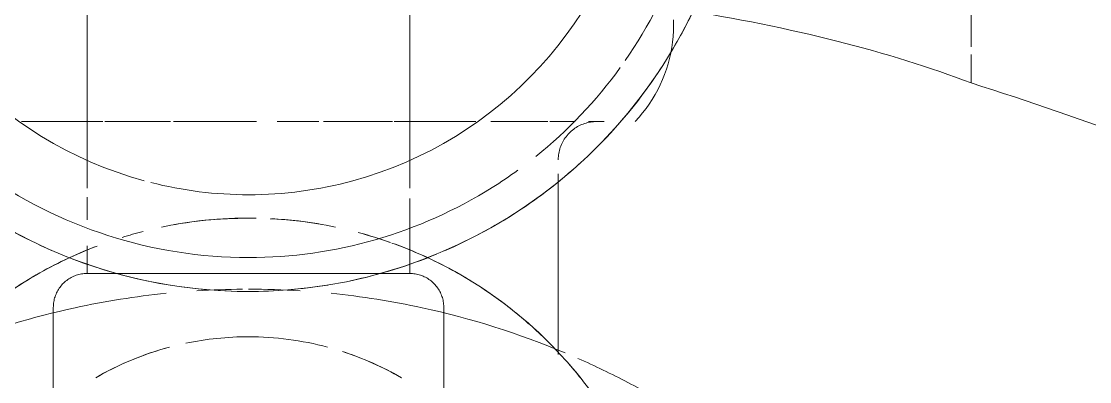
# Model space of a CAD drawing. Header units: millimetres. Extents: x -4000 to 187956, y -58990 to 162485.
# Drawn here: x 157920.8 to 157983.7, y 1791.2 to 1812.4 of the extents above; entities that cross this region are included whole.
import ezdxf

# ---------------------------------------------------------------- set-up
doc = ezdxf.new("R2010")
doc.units = ezdxf.units.MM
doc.layers.add('P-SANR-FIXT', color=6, linetype='Continuous', lineweight=9)

# ---------------------------------------------------------------- blocks, each defined once
blk = doc.blocks.new('C307 - C307-V894-FFS - TANG 1')
at = {"layer": 'P-SANR-FIXT', "color": 250}
for p, q in [((-11.5, 108.937), (-11.5, 102.937)), ((11.5, 102.937), (11.5, 108.937)), ((-9.5, 100.937), (-9.5, 99.096)), ((-9.5, 100.937), (-1.779, 100.937)), ((6.822, 100.937), (9.5, 100.937)), ((9.5, 99.313), (9.5, 100.937))]:
    blk.add_line(p, q, dxfattribs=at)
at = {"layer": 'P-SANR-FIXT', "color": 254}
for p, q in [((-18.24, 105.726), (-18.24, 95.069)), ((-2.988, 100.937), (-3.347, 100.937)), ((-2.625, 100.937), (-2.988, 100.937)), ((-2.258, 100.937), (-2.625, 100.937)), ((-1.887, 100.937), (-2.258, 100.937)), ((-1.514, 100.937), (-1.887, 100.937)), ((-1.137, 100.937), (-1.514, 100.937)), ((-0.759, 100.937), (-1.137, 100.937)), ((-0.38, 100.937), (-0.759, 100.937)), ((-0.527, 100.937), (0, 100.937)), ((0, 100.937), (-0.38, 100.937)), ((0, 100.937), (0.38, 100.937)), ((0, 100.937), (6.822, 100.937)), ((0.38, 100.937), (0.759, 100.937)), ((0.759, 100.937), (1.137, 100.937)), ((1.137, 100.937), (1.514, 100.937)), ((1.514, 100.937), (1.887, 100.937)), ((1.887, 100.937), (2.258, 100.937)), ((2.258, 100.937), (2.625, 100.937)), ((2.625, 100.937), (2.988, 100.937)), ((2.988, 100.937), (3.347, 100.937)), ((3.347, 100.937), (3.699, 100.937)), ((3.699, 100.937), (4.046, 100.937)), ((4.046, 100.937), (4.387, 100.937)), ((4.387, 100.937), (4.72, 100.937)), ((6.619, 100.937), (6.341, 100.937)), ((6.886, 100.937), (6.619, 100.937)), ((-18.335, 93.596), (-18.311, 93.683)), ((-23.001, 91.726), (-22.779, 91.969)), ((-22.779, 91.969), (-22.768, 91.981)), ((-23.413, 91.216), (-23.212, 91.475)), ((-23.212, 91.475), (-23.001, 91.726)), ((-23.951, 90.392), (-23.783, 90.673)), ((-23.783, 90.673), (-23.603, 90.948)), ((-23.603, 90.948), (-23.413, 91.216)), ((-24.254, 89.809), (-24.109, 90.103)), ((-24.109, 90.103), (-23.951, 90.392)), ((-24.509, 89.204), (-24.388, 89.509)), ((-24.388, 89.509), (-24.254, 89.809)), ((-24.715, 88.581), (-24.618, 88.895)), ((-24.618, 88.895), (-24.509, 89.204)), ((-24.87, 87.943), (-24.799, 88.264)), ((-24.799, 88.264), (-24.715, 88.581)), ((-24.974, 87.295), (-24.929, 87.62)), ((-24.929, 87.62), (-24.87, 87.943)), ((-25.007, 86.968), (-24.974, 87.295))]:
    blk.add_line(p, q, dxfattribs=at)
at = {"layer": 'P-SANR-FIXT', "color": 253}
for p, q in [((-8.227, 100.937), (-1.779, 100.937)), ((-0.527, 100.937), (0, 100.937)), ((0, 100.937), (6.822, 100.937)), ((6.822, 100.937), (8.227, 100.937)), ((-9.5, 99.096), (-9.5, 96.509)), ((9.5, 96.442), (9.5, 97.779)), ((-9.5, 95.913), (-9.5, 82.012)), ((9.5, 82.012), (9.5, 95.913)), ((-42.56, 88.025), (-42.56, 89.707)), ((-42.56, 84.052), (-42.56, 87.566))]:
    blk.add_line(p, q, dxfattribs=at)
at = {"layer": 'P-SANR-FIXT', "color": 90}
for p, q in [((0.103, 100.937), (0, 100.937)), ((0.482, 100.937), (0.103, 100.937)), ((0.861, 100.937), (0.482, 100.937)), ((1.239, 100.937), (0.861, 100.937)), ((1.615, 100.937), (1.239, 100.937)), ((1.988, 100.937), (1.615, 100.937)), ((2.358, 100.937), (1.988, 100.937)), ((2.724, 100.937), (2.358, 100.937)), ((3.086, 100.937), (2.724, 100.937)), ((3.442, 100.937), (3.086, 100.937)), ((3.794, 100.937), (3.442, 100.937)), ((4.139, 100.937), (3.794, 100.937)), ((4.478, 100.937), (4.139, 100.937)), ((4.809, 100.937), (4.478, 100.937)), ((4.72, 100.937), (5.046, 100.937)), ((5.133, 100.937), (4.809, 100.937)), ((5.046, 100.937), (5.364, 100.937)), ((5.448, 100.937), (5.133, 100.937)), ((5.364, 100.937), (5.673, 100.937)), ((5.755, 100.937), (5.448, 100.937)), ((5.673, 100.937), (5.974, 100.937)), ((6.053, 100.937), (5.755, 100.937)), ((5.974, 100.937), (6.264, 100.937)), ((6.341, 100.937), (6.053, 100.937)), ((-18.311, 93.683), (-18.29, 93.772)), ((-18.249, 94.04), (-18.243, 94.13)), ((-18.551, 93.099), (-18.507, 93.178)), ((-18.507, 93.178), (-18.466, 93.259)), ((-18.466, 93.259), (-18.428, 93.341)), ((-18.428, 93.341), (-18.394, 93.425)), ((-18.394, 93.425), (-18.362, 93.51)), ((-18.362, 93.51), (-18.335, 93.596)), ((-19.08, 92.485), (-19.011, 92.543)), ((-19.011, 92.543), (-18.944, 92.604)), ((-18.944, 92.604), (-18.88, 92.668)), ((-18.88, 92.668), (-18.818, 92.734)), ((-18.818, 92.734), (-18.759, 92.803)), ((-20.953, 91.981), (-20.019, 91.981)), ((-20.953, 91.981), (-20.019, 91.981)), ((-20.504, 91.981), (-20.413, 91.983)), ((-20.413, 91.983), (-20.323, 91.988)), ((-20.323, 91.988), (-20.233, 91.997)), ((-20.233, 91.997), (-20.143, 92.01)), ((-20.143, 92.01), (-20.054, 92.026)), ((-19.878, 92.069), (-19.792, 92.096)), ((-19.622, 92.16), (-19.539, 92.197)), ((-19.539, 92.197), (-19.458, 92.237)), ((-19.458, 92.237), (-19.379, 92.28)), ((-19.379, 92.28), (-19.301, 92.327)), ((-19.249, 91.981), (-17.753, 91.981)), ((-19.152, 92.429), (-19.08, 92.485)), ((-17.634, 91.981), (-14.262, 91.981)), ((-17.634, 91.981), (-14.262, 91.981)), ((-13.383, 91.981), (-8.578, 91.981)), ((-13.383, 91.981), (-8.578, 91.981)), ((-8.47, 91.981), (-7.036, 91.981)), ((-8.47, 91.981), (-4.414, 91.981)), ((-6.05, 91.981), (-4.414, 91.981)), ((-4.139, 91.981), (-1.678, 91.981)), ((-4.139, 91.981), (-1.678, 91.981)), ((-0.466, 91.981), (0, 91.981)), ((-0.466, 91.981), (0, 91.981)), ((0.002, 91.981), (4.418, 91.981)), ((0.002, 91.981), (4.418, 91.981)), ((4.601, 91.981), (6.054, 91.981)), ((4.601, 91.981), (8.472, 91.981)), ((7.036, 91.981), (8.472, 91.981)), ((8.578, 91.981), (13.383, 91.981)), ((8.578, 91.981), (13.383, 91.981)), ((-25.026, 86.641), (-25.007, 86.968)), ((-25.032, 86.312), (-25.026, 86.641)), ((-25.025, 85.984), (-25.032, 86.312))]:
    blk.add_line(p, q, dxfattribs=at)
at = {"layer": 'P-SANR-FIXT', "color": 250, "flags": 128}
for points in [[(-9.5, 100.937), (-9.58, 100.939), (-9.66, 100.944), (-9.739, 100.952), (-9.819, 100.963), (-9.897, 100.977), (-9.975, 100.994), (-10.053, 101.015), (-10.129, 101.039), (-10.205, 101.065), (-10.279, 101.095), (-10.352, 101.128), (-10.424, 101.163), (-10.494, 101.201), (-10.562, 101.243), (-10.629, 101.286), (-10.694, 101.333), (-10.758, 101.382), (-10.819, 101.434), (-10.878, 101.487), (-10.935, 101.544), (-10.989, 101.602), (-11.041, 101.663), (-11.091, 101.725), (-11.138, 101.79), (-11.183, 101.857), (-11.225, 101.925), (-11.264, 101.994), (-11.3, 102.066), (-11.334, 102.138), (-11.364, 102.212), (-11.392, 102.288), (-11.416, 102.364), (-11.437, 102.441), (-11.456, 102.519), (-11.471, 102.597), (-11.483, 102.676), (-11.492, 102.756), (-11.497, 102.836), (-11.5, 102.916), (-11.5, 102.937)], [(11.5, 102.937), (11.498, 102.857), (11.494, 102.777), (11.486, 102.698), (11.474, 102.618), (11.46, 102.54), (11.443, 102.462), (11.422, 102.384), (11.398, 102.308), (11.372, 102.233), (11.342, 102.158), (11.31, 102.085), (11.274, 102.014), (11.236, 101.943), (11.195, 101.875), (11.151, 101.808), (11.104, 101.743), (11.055, 101.68), (11.004, 101.618), (10.95, 101.559), (10.893, 101.502), (10.835, 101.448), (10.774, 101.396), (10.712, 101.346), (10.647, 101.299), (10.581, 101.254), (10.512, 101.212), (10.443, 101.173), (10.371, 101.137), (10.299, 101.104), (10.225, 101.073), (10.15, 101.046), (10.073, 101.021), (9.996, 101), (9.918, 100.981), (9.84, 100.966), (9.761, 100.954), (9.681, 100.945), (9.602, 100.94), (9.522, 100.937), (9.5, 100.937)], [(0, 102), (-1.16, 101.977), (-2.318, 101.907), (-3.472, 101.791), (-4.62, 101.63), (-5.761, 101.422), (-6.893, 101.169), (-8.014, 100.871), (-9.122, 100.528), (-10.216, 100.141), (-11.293, 99.711), (-12.352, 99.238), (-13.392, 98.723), (-14.41, 98.167), (-15.404, 97.57), (-16.375, 96.935), (-17.319, 96.261), (-18.235, 95.55), (-19.122, 94.802), (-19.979, 94.02), (-20.803, 93.204), (-21.595, 92.356), (-22.351, 91.477), (-23.072, 90.569), (-23.757, 89.632), (-24.403, 88.669), (-25.01, 87.68), (-25.577, 86.669), (-26.103, 85.635)], [(13.944, 98.428), (12.916, 98.965), (11.867, 99.461), (10.8, 99.914), (9.715, 100.324), (8.614, 100.691), (7.5, 101.013), (6.374, 101.291), (5.237, 101.523), (4.092, 101.71), (2.941, 101.85), (1.785, 101.945), (0.626, 101.993), (0, 102)], [(-9.5, 100.937), (-9.492, 100.937), (-9.47, 100.937), (-9.432, 100.937), (-9.379, 100.937), (-9.311, 100.937), (-9.228, 100.937), (-9.13, 100.937), (-9.018, 100.937), (-8.891, 100.937), (-8.75, 100.937), (-8.595, 100.937), (-8.426, 100.937), (-8.244, 100.937), (-8.049, 100.937), (-7.841, 100.937), (-7.62, 100.937), (-7.387, 100.937), (-7.142, 100.937), (-6.886, 100.937), (-6.619, 100.937), (-6.341, 100.937), (-6.053, 100.937), (-5.755, 100.937), (-5.448, 100.937), (-5.133, 100.937), (-4.809, 100.937), (-4.478, 100.937), (-4.139, 100.937), (-3.794, 100.937), (-3.442, 100.937)], [(-7.322, 100.937), (-7.558, 100.937), (-7.782, 100.937), (-7.994, 100.937), (-8.193, 100.937), (-8.379, 100.937), (-8.551, 100.937), (-8.71, 100.937), (-8.854, 100.937), (-8.985, 100.937), (-9.101, 100.937), (-9.203, 100.937), (-9.29, 100.937), (-9.362, 100.937), (-9.419, 100.937), (-9.461, 100.937), (-9.488, 100.937), (-9.499, 100.937)], [(6.815, 100.937), (7.074, 100.937), (7.322, 100.937), (7.558, 100.937), (7.782, 100.937), (7.994, 100.937), (8.193, 100.937), (8.379, 100.937), (8.551, 100.937), (8.71, 100.937), (8.854, 100.937), (8.985, 100.937), (9.101, 100.937), (9.203, 100.937), (9.29, 100.937), (9.362, 100.937), (9.419, 100.937), (9.461, 100.937), (9.488, 100.937), (9.499, 100.937)], [(9.5, 100.937), (9.492, 100.937), (9.47, 100.937), (9.432, 100.937), (9.379, 100.937), (9.311, 100.937), (9.228, 100.937), (9.13, 100.937), (9.018, 100.937), (8.891, 100.937), (8.75, 100.937), (8.595, 100.937), (8.426, 100.937), (8.244, 100.937), (8.049, 100.937), (7.841, 100.937), (7.62, 100.937), (7.387, 100.937)]]:
    blk.add_lwpolyline(points, dxfattribs=at)
at = {"layer": 'P-SANR-FIXT', "color": 253, "flags": 128}
for points in [[(-3.347, 100.937), (-3.699, 100.937), (-4.046, 100.937), (-4.387, 100.937), (-4.72, 100.937), (-5.046, 100.937), (-5.364, 100.937), (-5.673, 100.937), (-5.974, 100.937), (-6.264, 100.937), (-6.545, 100.937), (-6.815, 100.937), (-7.074, 100.937), (-7.322, 100.937)], [(-3.442, 100.937), (-3.086, 100.937), (-2.724, 100.937), (-2.358, 100.937), (-1.988, 100.937), (-1.615, 100.937), (-1.239, 100.937), (-0.861, 100.937), (-0.482, 100.937), (-0.103, 100.937), (0, 100.937)], [(6.264, 100.937), (6.545, 100.937), (6.815, 100.937)], [(7.387, 100.937), (7.142, 100.937), (6.886, 100.937)]]:
    blk.add_lwpolyline(points, dxfattribs=at)
at = {"layer": 'P-SANR-FIXT', "color": 90, "flags": 128}
for points in [[(-18.29, 93.772), (-18.273, 93.86), (-18.259, 93.95), (-18.249, 94.04)], [(-18.243, 94.13), (-18.24, 94.221), (-18.24, 94.245)], [(-18.759, 92.803), (-18.703, 92.874), (-18.649, 92.947)], [(-18.649, 92.947), (-18.599, 93.022), (-18.551, 93.099)], [(-20.054, 92.026), (-19.966, 92.046), (-19.878, 92.069)], [(-19.792, 92.096), (-19.706, 92.126), (-19.622, 92.16)], [(-19.301, 92.327), (-19.225, 92.377), (-19.152, 92.429)]]:
    blk.add_lwpolyline(points, dxfattribs=at)
at = {"layer": 'P-SANR-FIXT', "color": 254}
for centre, radius, start, end in [((0, 150), 48.136, 240.41406, 244.28571), ((0, 150), 48.136, 244.28571, 246.22957), ((0, 122.671), 18, 246.77611, 252.12442), ((0, 122.671), 18, 285, 293.22389), ((0, 150), 48.136, 247.19874, 257.73815), ((0, 122.671), 18, 255, 270), ((0, 150), 48.136, 282.26185, 291.27695), ((0, 122.671), 25, 225, 239.96305), ((0, 122.671), 18, 270, 281.85785), ((0, 122.671), 25, 300.04262, 315), ((0, 122.671), 25, 240, 249.7241), ((0, 122.671), 25, 291.27763, 300), ((0, 73), 23.297, 90, 105.31083), ((0, 73), 23.297, 75.69444, 90)]:
    blk.add_arc(centre, radius, start, end, dxfattribs=at)
at = {"layer": 'P-SANR-FIXT', "color": 253}
for centre, radius, start, end in [((0, 122.671), 25, 216.70346, 221.30078), ((0, 122.671), 18, 240, 246.77611), ((0, 122.671), 18, 293.22389, 300), ((0, 73), 29, 69.09955, 90), ((0, 73), 29, 101.96664, 112.44956), ((0, 73), 29, 113.43862, 123.07299), ((0, 73), 27, 90, 122.10475), ((0, 73), 27, 54.26754, 90), ((0, 73), 23.297, 105.31083, 234), ((0, 73), 23.297, 306, 74.68917), ((0, 73), 29, 134.18688, 146.94531), ((0, 73), 27, 128.79821, 144.18205), ((0, 73), 29, 148.62256, 154.79758), ((0, 73), 27, 145.26188, 161.01278)]:
    blk.add_arc(centre, radius, start, end, dxfattribs=at)
at = {"layer": 'P-SANR-FIXT', "color": 90}
for centre, radius, start, end in [((0, 122.671), 18, 240, 252.12442), ((0, 122.671), 18, 285, 300), ((0, 122.671), 18, 255, 270), ((0, 122.671), 18, 270, 281.85785), ((0, 150), 48.136, 257.73815, 264.20907), ((0, 150), 48.136, 275.79093, 282.26185), ((0, 150), 48.136, 266.38119, 270), ((0, 150), 48.136, 270.42143, 273.61881), ((0, 122.671), 25, 250.62959, 254.83143), ((0, 122.671), 25, 258.17469, 263.25213), ((0, 122.671), 25, 276.74787, 281.82531), ((0, 122.671), 25, 263.29282, 266.88668), ((0, 122.671), 25, 268.98927, 270), ((0, 122.671), 25, 270.22836, 276.72028)]:
    blk.add_arc(centre, radius, start, end, dxfattribs=at)
at = {"layer": 'P-SANR-FIXT', "color": 250}
for radius, start, end in [(29, 90, 99.25617), (29, 45.41038, 66.41088), (29, 123.07299, 132.21168), (27, 122.10475, 126)]:
    blk.add_arc((0, 73), radius, start, end, dxfattribs=at)
for points, knots in [([(-119.281, 157.53), (-115.966, 146.845), (-106.161, 127.436), (-84.838, 108.521), (-62.347, 96.734), (-49.425, 91.873), (-42.56, 89.707)], [0, 0, 0, 0, 0.333333, 0.666667, 0.833333, 1, 1, 1, 1]), ([(-19.144, 106.593), (-19.374, 106.867), (-20.717, 108.545), (-23.824, 113.66), (-24.956, 118.884), (-25, 122.671)], [0.7777778, 0.7777778, 0.7777778, 0.7777778, 0.7916667, 0.8611111, 1, 1, 1, 1])]:
    blk.add_open_spline(points, degree=3, knots=knots, dxfattribs=at)
at = {"layer": 'P-SANR-FIXT', "color": 253}
for points, knots in [([(-8.437, 99.146), (-9.516, 99.534), (-11.416, 100.361), (-13.9, 101.834), (-16.1, 103.49), (-17.844, 105.119), (-18.799, 106.182), (-19.144, 106.593)], [0.6094781, 0.6094781, 0.6094781, 0.6094781, 0.6527778, 0.6875, 0.7222222, 0.7569444, 0.7777778, 0.7777778, 0.7777778, 0.7777778]), ([(19.152, 106.603), (18.221, 105.493), (16.151, 103.441), (12.686, 100.986), (10.164, 99.799), (8.921, 99.326)], [0.2222222, 0.2222222, 0.2222222, 0.2222222, 0.2777778, 0.3333333, 0.3840382, 0.3840382, 0.3840382, 0.3840382])]:
    blk.add_open_spline(points, degree=3, knots=knots, dxfattribs=at)
at = {"layer": 'P-SANR-FIXT', "color": 90}
for points in [[(-6.462, 98.526), (-7.096, 98.697), (-7.729, 98.895), (-8.353, 99.116)], [(7.445, 98.813), (7.035, 98.684), (6.621, 98.565), (6.205, 98.457)], [(-1.271, 97.711), (-2.309, 97.762), (-3.33, 97.875), (-4.341, 98.053)]]:
    blk.add_open_spline(points, degree=3, dxfattribs=at)
blk.add_open_spline([(4.353, 98.053), (3.462, 97.895), (2.029, 97.727), (0.553, 97.681), (0, 97.681)], degree=3, knots=[0.44444444, 0.44444444, 0.44444444, 0.44444444, 0.47916667, 0.50004038, 0.50004038, 0.50004038, 0.50004038], dxfattribs=at)
at = {"layer": 'P-SANR-FIXT', "color": 250}
blk.add_open_spline([(-42.56, 89.707), (-37.766, 87.859), (-31.945, 86.405), (-25.469, 85.369)], degree=3, dxfattribs=at)
blk = doc.blocks.new('C307 - C307-V947-FFS - TANG 1')
at = {"layer": 'P-SANR-FIXT', "color": 250}
for p, q in [((-11.5, 108.937), (-11.5, 102.937)), ((11.5, 102.937), (11.5, 108.937)), ((-9.5, 100.937), (-9.5, 99.096)), ((-9.5, 100.937), (-1.779, 100.937)), ((6.822, 100.937), (9.5, 100.937)), ((9.5, 99.313), (9.5, 100.937))]:
    blk.add_line(p, q, dxfattribs=at)
at = {"layer": 'P-SANR-FIXT', "color": 254}
for p, q in [((-18.24, 105.726), (-18.24, 95.069)), ((-2.988, 100.937), (-3.347, 100.937)), ((-2.625, 100.937), (-2.988, 100.937)), ((-2.258, 100.937), (-2.625, 100.937)), ((-1.887, 100.937), (-2.258, 100.937)), ((-1.514, 100.937), (-1.887, 100.937)), ((-1.137, 100.937), (-1.514, 100.937)), ((-0.759, 100.937), (-1.137, 100.937)), ((-0.38, 100.937), (-0.759, 100.937)), ((-0.527, 100.937), (0, 100.937)), ((0, 100.937), (-0.38, 100.937)), ((0, 100.937), (0.38, 100.937)), ((0, 100.937), (6.822, 100.937)), ((0.38, 100.937), (0.759, 100.937)), ((0.759, 100.937), (1.137, 100.937)), ((1.137, 100.937), (1.514, 100.937)), ((1.514, 100.937), (1.887, 100.937)), ((1.887, 100.937), (2.258, 100.937)), ((2.258, 100.937), (2.625, 100.937)), ((2.625, 100.937), (2.988, 100.937)), ((2.988, 100.937), (3.347, 100.937)), ((3.347, 100.937), (3.699, 100.937)), ((3.699, 100.937), (4.046, 100.937)), ((4.046, 100.937), (4.387, 100.937)), ((4.387, 100.937), (4.72, 100.937)), ((6.619, 100.937), (6.341, 100.937)), ((6.886, 100.937), (6.619, 100.937)), ((-18.335, 93.596), (-18.311, 93.683)), ((-23.001, 91.726), (-22.779, 91.969)), ((-22.779, 91.969), (-22.768, 91.981)), ((-23.413, 91.216), (-23.212, 91.475)), ((-23.212, 91.475), (-23.001, 91.726)), ((-23.951, 90.392), (-23.783, 90.673)), ((-23.783, 90.673), (-23.603, 90.948)), ((-23.603, 90.948), (-23.413, 91.216)), ((-24.254, 89.809), (-24.109, 90.103)), ((-24.109, 90.103), (-23.951, 90.392)), ((-24.509, 89.204), (-24.388, 89.509)), ((-24.388, 89.509), (-24.254, 89.809)), ((-24.715, 88.581), (-24.618, 88.895)), ((-24.618, 88.895), (-24.509, 89.204)), ((-24.87, 87.943), (-24.799, 88.264)), ((-24.799, 88.264), (-24.715, 88.581)), ((-24.974, 87.295), (-24.929, 87.62)), ((-24.929, 87.62), (-24.87, 87.943)), ((-25.007, 86.968), (-24.974, 87.295))]:
    blk.add_line(p, q, dxfattribs=at)
at = {"layer": 'P-SANR-FIXT', "color": 253}
for p, q in [((-8.227, 100.937), (-1.779, 100.937)), ((-0.527, 100.937), (0, 100.937)), ((0, 100.937), (6.822, 100.937)), ((6.822, 100.937), (8.227, 100.937)), ((-9.5, 99.096), (-9.5, 96.509)), ((9.5, 96.442), (9.5, 97.779)), ((-9.5, 95.913), (-9.5, 82.012)), ((9.5, 82.012), (9.5, 95.913)), ((-42.56, 88.025), (-42.56, 89.707)), ((-42.56, 84.052), (-42.56, 87.566))]:
    blk.add_line(p, q, dxfattribs=at)
at = {"layer": 'P-SANR-FIXT', "color": 90}
for p, q in [((0.103, 100.937), (0, 100.937)), ((0.482, 100.937), (0.103, 100.937)), ((0.861, 100.937), (0.482, 100.937)), ((1.239, 100.937), (0.861, 100.937)), ((1.615, 100.937), (1.239, 100.937)), ((1.988, 100.937), (1.615, 100.937)), ((2.358, 100.937), (1.988, 100.937)), ((2.724, 100.937), (2.358, 100.937)), ((3.086, 100.937), (2.724, 100.937)), ((3.442, 100.937), (3.086, 100.937)), ((3.794, 100.937), (3.442, 100.937)), ((4.139, 100.937), (3.794, 100.937)), ((4.478, 100.937), (4.139, 100.937)), ((4.809, 100.937), (4.478, 100.937)), ((4.72, 100.937), (5.046, 100.937)), ((5.133, 100.937), (4.809, 100.937)), ((5.046, 100.937), (5.364, 100.937)), ((5.448, 100.937), (5.133, 100.937)), ((5.364, 100.937), (5.673, 100.937)), ((5.755, 100.937), (5.448, 100.937)), ((5.673, 100.937), (5.974, 100.937)), ((5.974, 100.937), (6.264, 100.937)), ((-18.311, 93.683), (-18.29, 93.772)), ((-18.29, 93.772), (-18.273, 93.86)), ((-18.273, 93.86), (-18.259, 93.95)), ((-18.259, 93.95), (-18.249, 94.04)), ((-18.249, 94.04), (-18.243, 94.13)), ((-18.243, 94.13), (-18.24, 94.221)), ((-18.24, 94.221), (-18.24, 94.245)), ((-18.551, 93.099), (-18.507, 93.178)), ((-18.507, 93.178), (-18.466, 93.259)), ((-18.466, 93.259), (-18.428, 93.341)), ((-18.428, 93.341), (-18.394, 93.425)), ((-18.394, 93.425), (-18.362, 93.51)), ((-18.362, 93.51), (-18.335, 93.596)), ((-19.08, 92.485), (-19.011, 92.543)), ((-19.011, 92.543), (-18.944, 92.604)), ((-18.944, 92.604), (-18.88, 92.668)), ((-18.88, 92.668), (-18.818, 92.734)), ((-18.818, 92.734), (-18.759, 92.803)), ((-18.759, 92.803), (-18.703, 92.874)), ((-18.703, 92.874), (-18.649, 92.947)), ((-18.649, 92.947), (-18.599, 93.022)), ((-18.599, 93.022), (-18.551, 93.099)), ((-20.953, 91.981), (-20.019, 91.981)), ((-20.953, 91.981), (-20.019, 91.981)), ((-20.504, 91.981), (-20.413, 91.983)), ((-20.413, 91.983), (-20.323, 91.988)), ((-20.323, 91.988), (-20.233, 91.997)), ((-20.233, 91.997), (-20.143, 92.01)), ((-20.143, 92.01), (-20.054, 92.026)), ((-20.054, 92.026), (-19.966, 92.046)), ((-19.966, 92.046), (-19.878, 92.069)), ((-19.878, 92.069), (-19.792, 92.096)), ((-19.792, 92.096), (-19.706, 92.126)), ((-19.706, 92.126), (-19.622, 92.16)), ((-19.622, 92.16), (-19.539, 92.197)), ((-19.539, 92.197), (-19.458, 92.237)), ((-19.458, 92.237), (-19.379, 92.28)), ((-19.379, 92.28), (-19.301, 92.327)), ((-19.301, 92.327), (-19.225, 92.377)), ((-19.249, 91.981), (-17.753, 91.981)), ((-19.225, 92.377), (-19.152, 92.429)), ((-19.152, 92.429), (-19.08, 92.485)), ((-17.634, 91.981), (-14.262, 91.981)), ((-17.634, 91.981), (-14.262, 91.981)), ((-13.383, 91.981), (-8.578, 91.981)), ((-13.383, 91.981), (-8.578, 91.981)), ((-8.47, 91.981), (-7.036, 91.981)), ((-8.47, 91.981), (-4.414, 91.981)), ((-6.05, 91.981), (-4.414, 91.981)), ((-4.139, 91.981), (-1.678, 91.981)), ((-4.139, 91.981), (-1.678, 91.981)), ((-0.466, 91.981), (0, 91.981)), ((-0.466, 91.981), (0, 91.981)), ((0.002, 91.981), (4.418, 91.981)), ((0.002, 91.981), (4.418, 91.981)), ((4.601, 91.981), (6.054, 91.981)), ((4.601, 91.981), (8.472, 91.981)), ((7.036, 91.981), (8.472, 91.981)), ((8.578, 91.981), (13.383, 91.981)), ((8.578, 91.981), (13.383, 91.981)), ((-25.026, 86.641), (-25.007, 86.968)), ((-25.032, 86.312), (-25.026, 86.641)), ((-25.025, 85.984), (-25.032, 86.312))]:
    blk.add_line(p, q, dxfattribs=at)
at = {"layer": 'P-SANR-FIXT', "color": 250, "flags": 128}
for points in [[(-9.5, 100.937), (-9.58, 100.939), (-9.66, 100.944), (-9.739, 100.952), (-9.819, 100.963), (-9.897, 100.977), (-9.975, 100.994), (-10.053, 101.015), (-10.129, 101.039), (-10.205, 101.065), (-10.279, 101.095), (-10.352, 101.128), (-10.424, 101.163), (-10.494, 101.201), (-10.562, 101.243), (-10.629, 101.286), (-10.694, 101.333), (-10.758, 101.382), (-10.819, 101.434), (-10.878, 101.487), (-10.935, 101.544), (-10.989, 101.602), (-11.041, 101.663), (-11.091, 101.725), (-11.138, 101.79), (-11.183, 101.857), (-11.225, 101.925), (-11.264, 101.994), (-11.3, 102.066), (-11.334, 102.138), (-11.364, 102.212), (-11.392, 102.288), (-11.416, 102.364), (-11.437, 102.441), (-11.456, 102.519), (-11.471, 102.597), (-11.483, 102.676), (-11.492, 102.756), (-11.497, 102.836), (-11.5, 102.916), (-11.5, 102.937)], [(11.5, 102.937), (11.498, 102.857), (11.494, 102.777), (11.486, 102.698), (11.474, 102.618), (11.46, 102.54), (11.443, 102.462), (11.422, 102.384), (11.398, 102.308), (11.372, 102.233), (11.342, 102.158), (11.31, 102.085), (11.274, 102.014), (11.236, 101.943), (11.195, 101.875), (11.151, 101.808), (11.104, 101.743), (11.055, 101.68), (11.004, 101.618), (10.95, 101.559), (10.893, 101.502), (10.835, 101.448), (10.774, 101.396), (10.712, 101.346), (10.647, 101.299), (10.581, 101.254), (10.512, 101.212), (10.443, 101.173), (10.371, 101.137), (10.299, 101.104), (10.225, 101.073), (10.15, 101.046), (10.073, 101.021), (9.996, 101), (9.918, 100.981), (9.84, 100.966), (9.761, 100.954), (9.681, 100.945), (9.602, 100.94), (9.522, 100.937), (9.5, 100.937)], [(0, 102), (-1.16, 101.977), (-2.318, 101.907), (-3.472, 101.791), (-4.62, 101.63), (-5.761, 101.422), (-6.893, 101.169), (-8.014, 100.871), (-9.122, 100.528), (-10.216, 100.141), (-11.293, 99.711), (-12.352, 99.238), (-13.392, 98.723), (-14.41, 98.167), (-15.404, 97.57), (-16.375, 96.935), (-17.319, 96.261), (-18.235, 95.55), (-19.122, 94.802), (-19.979, 94.02), (-20.803, 93.204), (-21.595, 92.356), (-22.351, 91.477), (-23.072, 90.569), (-23.757, 89.632), (-24.403, 88.669), (-25.01, 87.68), (-25.577, 86.669), (-26.103, 85.635)], [(13.944, 98.428), (12.916, 98.965), (11.867, 99.461), (10.8, 99.914), (9.715, 100.324), (8.614, 100.691), (7.5, 101.013), (6.374, 101.291), (5.237, 101.523), (4.092, 101.71), (2.941, 101.85), (1.785, 101.945), (0.626, 101.993), (0, 102)], [(-9.5, 100.937), (-9.492, 100.937), (-9.47, 100.937), (-9.432, 100.937), (-9.379, 100.937), (-9.311, 100.937), (-9.228, 100.937), (-9.13, 100.937), (-9.018, 100.937), (-8.891, 100.937), (-8.75, 100.937), (-8.595, 100.937), (-8.426, 100.937), (-8.244, 100.937), (-8.049, 100.937), (-7.841, 100.937), (-7.62, 100.937), (-7.387, 100.937), (-7.142, 100.937), (-6.886, 100.937), (-6.619, 100.937), (-6.341, 100.937), (-6.053, 100.937), (-5.755, 100.937), (-5.448, 100.937), (-5.133, 100.937), (-4.809, 100.937), (-4.478, 100.937), (-4.139, 100.937), (-3.794, 100.937), (-3.442, 100.937)], [(-7.322, 100.937), (-7.558, 100.937), (-7.782, 100.937), (-7.994, 100.937), (-8.193, 100.937), (-8.379, 100.937), (-8.551, 100.937), (-8.71, 100.937), (-8.854, 100.937), (-8.985, 100.937), (-9.101, 100.937), (-9.203, 100.937), (-9.29, 100.937), (-9.362, 100.937), (-9.419, 100.937), (-9.461, 100.937), (-9.488, 100.937), (-9.499, 100.937)], [(6.815, 100.937), (7.074, 100.937), (7.322, 100.937), (7.558, 100.937), (7.782, 100.937), (7.994, 100.937), (8.193, 100.937), (8.379, 100.937), (8.551, 100.937), (8.71, 100.937), (8.854, 100.937), (8.985, 100.937), (9.101, 100.937), (9.203, 100.937), (9.29, 100.937), (9.362, 100.937), (9.419, 100.937), (9.461, 100.937), (9.488, 100.937), (9.499, 100.937)], [(9.5, 100.937), (9.492, 100.937), (9.47, 100.937), (9.432, 100.937), (9.379, 100.937), (9.311, 100.937), (9.228, 100.937), (9.13, 100.937), (9.018, 100.937), (8.891, 100.937), (8.75, 100.937), (8.595, 100.937), (8.426, 100.937), (8.244, 100.937), (8.049, 100.937), (7.841, 100.937), (7.62, 100.937), (7.387, 100.937)]]:
    blk.add_lwpolyline(points, dxfattribs=at)
at = {"layer": 'P-SANR-FIXT', "color": 253, "flags": 128}
for points in [[(-3.347, 100.937), (-3.699, 100.937), (-4.046, 100.937), (-4.387, 100.937), (-4.72, 100.937), (-5.046, 100.937), (-5.364, 100.937), (-5.673, 100.937), (-5.974, 100.937), (-6.264, 100.937), (-6.545, 100.937), (-6.815, 100.937), (-7.074, 100.937), (-7.322, 100.937)], [(-3.442, 100.937), (-3.086, 100.937), (-2.724, 100.937), (-2.358, 100.937), (-1.988, 100.937), (-1.615, 100.937), (-1.239, 100.937), (-0.861, 100.937), (-0.482, 100.937), (-0.103, 100.937), (0, 100.937)], [(6.264, 100.937), (6.545, 100.937), (6.815, 100.937)], [(7.387, 100.937), (7.142, 100.937), (6.886, 100.937)]]:
    blk.add_lwpolyline(points, dxfattribs=at)
at = {"layer": 'P-SANR-FIXT', "color": 90, "flags": 128}
blk.add_lwpolyline([(6.341, 100.937), (6.053, 100.937), (5.755, 100.937)], dxfattribs=at)
at = {"layer": 'P-SANR-FIXT', "color": 254}
for centre, radius, start, end in [((0, 150), 48.136, 240.41406, 244.28571), ((0, 150), 48.136, 244.28571, 246.22957), ((0, 122.671), 18, 246.77611, 252.12442), ((0, 122.671), 18, 285, 293.22389), ((0, 150), 48.136, 247.19874, 257.73815), ((0, 122.671), 18, 255, 270), ((0, 150), 48.136, 282.26185, 291.27695), ((0, 122.671), 25, 225, 239.96305), ((0, 122.671), 18, 270, 281.85785), ((0, 122.671), 25, 300.04262, 315), ((0, 122.671), 25, 240, 249.7241), ((0, 122.671), 25, 291.27763, 300), ((0, 73), 23.297, 90, 105.31083), ((0, 73), 23.297, 75.69444, 90)]:
    blk.add_arc(centre, radius, start, end, dxfattribs=at)
at = {"layer": 'P-SANR-FIXT', "color": 253}
for centre, radius, start, end in [((0, 122.671), 25, 216.70346, 221.30078), ((0, 122.671), 18, 240, 246.77611), ((0, 122.671), 18, 293.22389, 300), ((0, 73), 29, 69.09955, 90), ((0, 73), 29, 101.96664, 112.44956), ((0, 73), 29, 113.43862, 123.07299), ((0, 73), 27, 90, 122.10475), ((0, 73), 27, 54.26754, 90), ((0, 73), 23.297, 105.31083, 234), ((0, 73), 23.297, 306, 74.68917), ((0, 73), 29, 134.18688, 146.94531), ((0, 73), 27, 128.79821, 144.18205), ((0, 73), 29, 148.62256, 154.79758), ((0, 73), 27, 145.26188, 161.01278)]:
    blk.add_arc(centre, radius, start, end, dxfattribs=at)
at = {"layer": 'P-SANR-FIXT', "color": 90}
for centre, radius, start, end in [((0, 122.671), 18, 240, 252.12442), ((0, 122.671), 18, 285, 300), ((0, 122.671), 18, 255, 270), ((0, 122.671), 18, 270, 281.85785), ((0, 150), 48.136, 257.73815, 264.20907), ((0, 150), 48.136, 275.79093, 282.26185), ((0, 150), 48.136, 266.38119, 270), ((0, 150), 48.136, 270.42143, 273.61881), ((0, 122.671), 25, 250.62959, 254.83143), ((0, 122.671), 25, 258.17469, 263.25213), ((0, 122.671), 25, 276.74787, 281.82531), ((0, 122.671), 25, 263.29282, 266.88668), ((0, 122.671), 25, 268.98927, 270), ((0, 122.671), 25, 270.22836, 276.72028)]:
    blk.add_arc(centre, radius, start, end, dxfattribs=at)
at = {"layer": 'P-SANR-FIXT', "color": 250}
for radius, start, end in [(29, 90, 99.25617), (29, 45.41038, 66.41088), (29, 123.07299, 132.21168), (27, 122.10475, 126)]:
    blk.add_arc((0, 73), radius, start, end, dxfattribs=at)
for points, knots in [([(-119.281, 157.53), (-115.966, 146.845), (-106.161, 127.436), (-84.838, 108.521), (-62.347, 96.734), (-49.425, 91.873), (-42.56, 89.707)], [0, 0, 0, 0, 0.333333, 0.666667, 0.833333, 1, 1, 1, 1]), ([(-19.144, 106.593), (-19.374, 106.867), (-20.717, 108.545), (-23.824, 113.66), (-24.956, 118.884), (-25, 122.671)], [0.7777778, 0.7777778, 0.7777778, 0.7777778, 0.7916667, 0.8611111, 1, 1, 1, 1])]:
    blk.add_open_spline(points, degree=3, knots=knots, dxfattribs=at)
at = {"layer": 'P-SANR-FIXT', "color": 253}
for points, knots in [([(-8.437, 99.146), (-9.516, 99.534), (-11.416, 100.361), (-13.9, 101.834), (-16.1, 103.49), (-17.844, 105.119), (-18.799, 106.182), (-19.144, 106.593)], [0.6094781, 0.6094781, 0.6094781, 0.6094781, 0.6527778, 0.6875, 0.7222222, 0.7569444, 0.7777778, 0.7777778, 0.7777778, 0.7777778]), ([(19.152, 106.603), (18.221, 105.493), (16.151, 103.441), (12.686, 100.986), (10.164, 99.799), (8.921, 99.326)], [0.2222222, 0.2222222, 0.2222222, 0.2222222, 0.2777778, 0.3333333, 0.3840382, 0.3840382, 0.3840382, 0.3840382])]:
    blk.add_open_spline(points, degree=3, knots=knots, dxfattribs=at)
at = {"layer": 'P-SANR-FIXT', "color": 90}
for points in [[(-6.462, 98.526), (-7.096, 98.697), (-7.729, 98.895), (-8.353, 99.116)], [(7.445, 98.813), (7.035, 98.684), (6.621, 98.565), (6.205, 98.457)], [(-1.271, 97.711), (-2.309, 97.762), (-3.33, 97.875), (-4.341, 98.053)]]:
    blk.add_open_spline(points, degree=3, dxfattribs=at)
blk.add_open_spline([(4.353, 98.053), (3.462, 97.895), (2.029, 97.727), (0.553, 97.681), (0, 97.681)], degree=3, knots=[0.44444444, 0.44444444, 0.44444444, 0.44444444, 0.47916667, 0.50004038, 0.50004038, 0.50004038, 0.50004038], dxfattribs=at)
at = {"layer": 'P-SANR-FIXT', "color": 250}
blk.add_open_spline([(-42.56, 89.707), (-37.766, 87.859), (-31.945, 86.405), (-25.469, 85.369)], degree=3, dxfattribs=at)
blk = doc.blocks.new('CMF2_NHAXUONG_A_rvt-1-FFS - TANG 1')
at = {"layer": 'P-SANR-FIXT', "color": 250, "lineweight": 9, "rotation": 180}
for name in ['C307 - C307-V894-FFS - TANG 1', 'C307 - C307-V947-FFS - TANG 1']:
    blk.add_blockref(name, (157934.145, 1898.501), dxfattribs=at)

msp = doc.modelspace()

# ---------------------------------------------------------------- block references
at = {"lineweight": 5}
msp.add_blockref('CMF2_NHAXUONG_A_rvt-1-FFS - TANG 1', (0, 0), dxfattribs=at)

doc.saveas('drawing.dxf')
